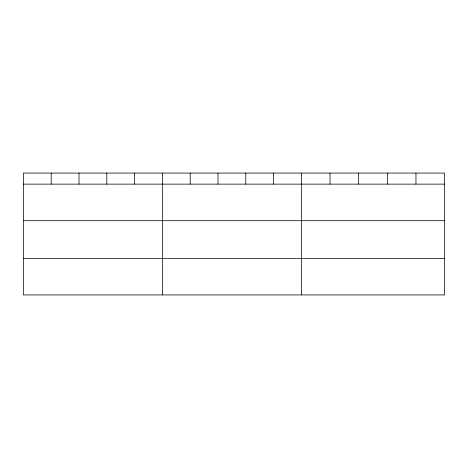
<?xml version="1.0" encoding="UTF-8"?>
<svg xmlns="http://www.w3.org/2000/svg" width="468" height="468" viewBox="0 0 468 468"><rect width="100%" height="100%" fill="white"/><g stroke="black" fill="none" stroke-linecap="round" stroke-linejoin="round"><path stroke-width="0.7" d="M444.6 184.135L444.6 294.928L23.4 294.928L23.4 173.072L444.6 173.072L444.6 184.135L23.4 184.135M23.4 220.697L444.6 220.697M23.4 258.365L444.6 258.365M415.958 173.072L415.958 184.135M387.317 173.072L387.317 184.135M358.675 173.072L358.675 184.135M330.034 173.072L330.034 184.135M301.392 173.072L301.392 294.928M273.593 173.072L273.593 184.135M245.794 173.072L245.794 184.135M217.994 173.072L217.994 184.135M190.195 173.072L190.195 184.135M162.396 173.072L162.396 294.928M134.597 173.072L134.597 184.135M106.798 173.072L106.798 184.135M78.998 173.072L78.998 184.135M51.199 173.072L51.199 184.135"/></g></svg>
